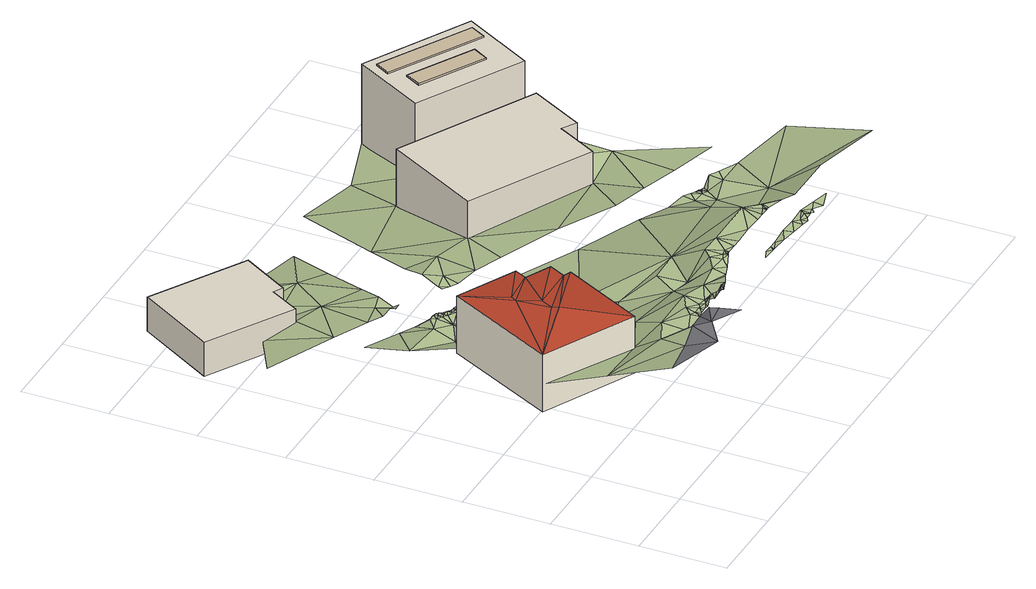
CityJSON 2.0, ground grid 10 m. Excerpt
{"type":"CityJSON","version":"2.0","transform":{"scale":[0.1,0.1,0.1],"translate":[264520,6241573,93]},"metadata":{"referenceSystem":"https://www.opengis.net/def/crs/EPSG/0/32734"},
"CityObjects":{
"building1":{"type":"Building","attributes":{"address":"Cloete Road Universtity Estate Cape Town","building":"house","building:levels":2,"building_height":6.9,"roof_height":108.9,"ground_height":99.2,"plus_code":"4FRW3F62+3W7"},"geometry":[{"type":"Solid","lod":"2","boundaries":[[[[0,1,2]],[[0,2,3]],[[4,2,5]],[[6,5,1]],[[1,5,2]],[[1,7,6]],[[7,8,6]],[[5,6,9]],[[9,6,8]],[[4,5,9]],[[4,9,10]],[[2,4,11]],[[11,4,10]],[[3,2,11]],[[3,11,12]],[[0,3,12]],[[13,14,1,0]],[[14,15,7,1]],[[15,16,8,7]],[[16,17,9,8]],[[17,18,10,9]],[[18,19,11,10]],[[19,20,12,11]],[[20,13,0,12]],[[20,19,18,17,16,15,14,13]]]],"semantics":{"surfaces":[{"type":"RoofSurface"},{"type":"WallSurface"},{"type":"GroundSurface"}],"values":[[0,0,0,0,0,0,0,0,0,0,0,0,0,0,0,0,1,1,1,1,1,1,1,1,2]]}}]},
"building2":{"type":"Building","attributes":{"address":"18 Cloete Road University Estate Cape Town","building":"house","building:levels":1,"building_height":4.1,"roof_height":98.3,"ground_height":93.3,"plus_code":"4FRW3F62+6W3"},"geometry":[{"type":"Solid","lod":"1","boundaries":[[[[21,22,23,24]],[[22,25,26,23]],[[25,27,28,26]],[[27,29,30,28]],[[29,31,32,30]],[[31,21,24,32]],[[24,23,26,28,30,32]],[[31,29,27,25,22,21]]]]}]},
"building3":{"type":"Building","attributes":{"address":"23 Fryde Road University Estate Cape Town","building":"house","building:levels":2,"building_height":6.9,"roof_height":104.2,"ground_height":95.5,"plus_code":"4FRW3F63+43J"},"geometry":[{"type":"Solid","lod":"1","boundaries":[[[[33,34,35,36]],[[34,37,38,35]],[[37,39,40,38]],[[39,41,42,40]],[[41,43,44,42]],[[43,33,36,44]],[[36,35,38,40,42,44]],[[43,41,39,37,34,33]]]]}]},
"building4":{"type":"Building","attributes":{"address":"21 Fryde Road University Estate Cape Town","building":"house","building:levels":3,"building_height":9.7,"roof_height":105.5,"ground_height":94.8,"plus_code":"4FRW3F63+53H"},"children":["building4-1","building4-2"],"geometry":[{"type":"Solid","lod":"1","boundaries":[[[[45,46,47,48]],[[46,49,50,47]],[[49,51,52,50]],[[51,45,48,52]],[[48,47,50,52]],[[51,49,46,45]]]]}]},
"building4-1":{"type":"BuildingInstallation","parents":["building4"],"geometry":[{"type":"Solid","lod":"1","boundaries":[[[[53,54,55,56]],[[54,57,58,55]],[[57,59,60,58]],[[59,53,56,60]],[[56,55,58,60]],[[59,57,54,53]]]]}]},
"building4-2":{"type":"BuildingInstallation","parents":["building4"],"geometry":[{"type":"Solid","lod":"1","boundaries":[[[[61,62,63,64]],[[62,65,66,63]],[[65,67,68,66]],[[67,61,64,68]],[[64,63,66,68]],[[67,65,62,61]]]]}]},
"terrain1":{"type":"TINRelief","geometry":[{"type":"CompositeSurface","lod":"1","boundaries":[[[69,70,71]],[[72,73,70]],[[69,74,70]],[[72,70,74]],[[69,75,74]],[[76,74,75]],[[74,77,72]],[[76,77,74]],[[75,78,76]],[[77,76,79]],[[76,78,79]],[[80,72,77]],[[78,81,79]],[[82,81,78]],[[79,83,77]],[[84,81,82]],[[83,79,81]],[[84,85,81]],[[86,87,88]],[[84,89,85]],[[90,72,80]],[[83,81,85]],[[91,85,89]],[[86,92,87]],[[93,77,83]],[[85,94,83]],[[85,91,95]],[[93,80,77]],[[91,96,95]],[[85,95,94]],[[95,96,97]],[[94,93,83]],[[98,95,97]],[[99,94,95]],[[100,101,88]],[[99,95,98]],[[102,88,87]],[[93,94,99]],[[103,104,105]],[[106,98,107]],[[99,98,106]],[[108,106,107]],[[109,110,108]],[[110,106,108]],[[109,111,110]],[[110,112,106]],[[109,113,111]],[[111,112,110]],[[88,102,100]],[[114,90,80]],[[113,112,111]],[[112,113,115]],[[116,87,92]],[[106,112,117]],[[106,118,99]],[[99,118,93]],[[112,115,117]],[[114,119,90]],[[117,118,106]],[[20,116,92]],[[120,80,93]],[[87,116,102]],[[121,20,122]],[[117,123,118]],[[124,119,114]],[[120,114,80]],[[118,120,93]],[[124,121,125]],[[102,126,100]],[[118,123,127]],[[103,105,128]],[[129,102,116]],[[126,102,130]],[[102,129,130]],[[114,131,124]],[[132,20,121]],[[116,20,132]],[[118,127,133]],[[130,134,126]],[[135,129,116]],[[118,133,120]],[[136,121,124]],[[129,137,130]],[[120,131,114]],[[135,116,138]],[[134,130,139]],[[139,130,137]],[[135,140,129]],[[137,129,140]],[[141,138,116]],[[140,135,142]],[[137,143,139]],[[140,144,137]],[[145,105,146]],[[132,141,116]],[[135,138,142]],[[137,147,143]],[[144,147,137]],[[131,136,124]],[[128,105,145]],[[140,142,148]],[[144,140,148]],[[127,149,133]],[[142,150,148]],[[142,138,151]],[[152,150,142]],[[151,152,142]],[[153,151,138]],[[138,141,153]],[[120,133,154]],[[155,151,153]],[[153,141,156]],[[153,157,155]],[[131,120,158]],[[159,133,149]],[[153,156,157]],[[132,160,141]],[[158,120,154]],[[157,156,161]],[[141,160,156]],[[146,162,163]],[[154,133,164]],[[159,164,133]],[[165,132,121]],[[166,161,156]],[[166,156,167]],[[167,156,160]],[[168,160,132]],[[169,159,149]],[[145,170,128]],[[171,167,160]],[[162,172,163]],[[173,164,159]],[[171,160,174]],[[163,145,146]],[[160,168,174]],[[175,176,177]],[[173,159,169]],[[178,154,164]],[[174,179,171]],[[132,180,168]],[[181,179,174]],[[168,182,174]],[[172,183,184]],[[174,182,181]],[[178,164,173]],[[185,173,169]],[[186,121,136]],[[169,187,185]],[[184,163,172]],[[182,168,188]],[[189,185,187]],[[136,131,190]],[[185,191,173]],[[185,189,192]],[[193,194,170]],[[195,175,177]],[[190,131,158]],[[191,178,173]],[[185,192,191]],[[145,193,170]],[[180,188,168]],[[195,177,196]],[[197,191,192]],[[132,165,180]],[[158,154,190]],[[154,178,190]],[[197,198,191]],[[196,199,195]],[[121,186,165]],[[184,200,163]],[[145,163,200]],[[201,178,191]],[[202,199,196]],[[191,198,201]],[[190,178,201]],[[198,203,201]],[[202,204,199]],[[200,205,145]],[[145,206,193]],[[204,202,207]],[[206,208,193]],[[203,209,201]],[[206,145,205]],[[136,190,210]],[[211,212,213]],[[207,214,204]],[[208,206,215]],[[210,186,136]],[[214,207,216]],[[217,211,213]],[[190,201,218]],[[219,217,213]],[[220,215,206]],[[211,217,221]],[[209,218,201]],[[222,214,216]],[[223,222,216]],[[219,224,217]],[[223,225,222]],[[222,226,214]],[[227,222,225]],[[228,206,205]],[[229,227,225]],[[227,226,222]],[[218,209,230]],[[231,227,229]],[[231,226,227]],[[232,221,217]],[[224,232,217]],[[233,234,231]],[[226,231,234]],[[230,235,218]],[[236,221,232]],[[237,226,234]],[[218,238,190]],[[220,206,239]],[[240,237,234]],[[241,242,235]],[[242,218,235]],[[241,243,244]],[[241,244,242]],[[245,246,224]],[[244,243,247]],[[248,210,190]],[[249,244,247]],[[228,239,206]],[[250,218,242]],[[250,242,244]],[[232,224,246]],[[244,249,250]],[[237,240,251]],[[252,236,232]],[[250,249,253]],[[248,190,238]],[[250,254,218]],[[255,246,245]],[[252,232,246]],[[254,250,253]],[[218,254,238]],[[253,256,254]],[[238,257,248]],[[254,256,258]],[[238,254,259]],[[246,33,252]],[[256,260,258]],[[257,238,261]],[[259,261,238]],[[255,262,246]],[[259,254,258]],[[263,257,261]],[[33,264,252]],[[262,255,265]],[[261,259,266]],[[267,263,261]],[[267,261,266]],[[259,258,268]],[[266,259,269]],[[270,258,260]],[[266,271,267]],[[259,268,269]],[[266,272,271]],[[272,266,273]],[[269,273,266]],[[271,272,274]],[[275,272,273]],[[274,272,275]],[[276,274,275]],[[273,269,277]],[[273,277,275]],[[278,276,275]],[[275,277,278]],[[277,269,279]],[[277,279,278]],[[268,280,269]],[[279,269,280]],[[281,268,258]],[[282,262,265]],[[268,283,280]],[[281,283,268]],[[33,284,264]],[[285,258,270]],[[258,285,281]],[[286,282,287]],[[262,282,286]],[[33,288,284]],[[289,288,33]],[[287,290,286]],[[286,291,262]],[[292,293,291]],[[292,291,286]],[[288,289,294]],[[288,46,284]],[[295,294,289]],[[296,294,295]]]}]},
"road1":{"type":"Road","attributes":{"highway":"tertiary","name":"Upper Roodebloem Road","surface":"asphalt","lanes":2,"width":8.6},"geometry":[{"type":"MultiSurface","lod":"1","boundaries":[[[297,69,71]],[[297,75,69]],[[298,75,297]],[[298,78,75]],[[299,298,300]],[[301,298,299]],[[78,298,301]]]}]}
},
"vertices":[
[73,287,131],[8,159,131],[80,223,139],[83,229,139],[86,196,142],[79,182,142],[80,174,144],[115,105,131],[164,200,131],[155,204,131],[165,223,131],[135,238,131],[142,252,131],[73,287,62],[8,159,62],[115,105,62],[164,200,62],[155,204,62],[165,223,62],[135,238,62],[142,252,62],
[105,484,3],[125,519,3],[125,519,44],[105,484,44],[136,513,3],[136,513,44],[169,568,3],[169,568,44],[61,632,3],[61,632,44],[7,542,3],[7,542,44],
[355,487,25],[295,378,25],[295,378,94],[355,487,94],[436,302,25],[436,302,94],[462,350,25],[462,350,94],[479,340,25],[479,340,94],[513,402,25],[513,402,94],
[580,507,18],[458,574,18],[458,574,115],[580,507,115],[412,492,18],[412,492,115],[534,425,18],[534,425,115],
[460,558,116],[450,541,116],[450,541,118],[460,558,118],[555,481,116],[555,481,118],[565,499,116],[565,499,118],
[454,521,116],[444,503,116],[444,503,118],[454,521,118],[518,461,116],[518,461,118],[528,479,116],[528,479,118],
[88,35,129],[47,104,98],[45,29,129],[115,105,93],[8,159,96],[107,71,117],[119,41,134],[133,53,117],[136,84,117],[150,47,126],[150,58,126],[154,122,97],[155,55,126],[154,48,126],[160,68,126],[158,49,126],[165,55,126],[73,287,67],[107,304,51],[69,338,53],[163,49,126],[146,164,77],[167,49,126],[106,270,67],[180,79,126],[171,58,126],[175,53,126],[171,48,126],[175,47,138],[179,46,138],[181,56,126],[109,369,43],[71,390,42],[120,335,51],[70,505,20],[12,473,28],[85,432,35],[188,48,126],[183,44,138],[187,42,138],[190,39,138],[189,41,138],[191,40,138],[193,43,141],[193,40,141],[177,159,77],[195,40,141],[136,320,51],[200,42,141],[200,66,131],[155,182,77],[214,107,104],[165,223,72],[135,238,77],[209,46,141],[164,200,72],[155,204,72],[127,359,43],[227,54,131],[105,484,29],[139,340,51],[136,346,51],[207,166,79],[166,305,51],[232,71,131],[137,354,43],[145,337,51],[206,210,70],[143,346,51],[150,333,51],[142,351,43],[145,341,51],[159,327,51],[150,337,51],[146,348,43],[148,345,51],[143,473,28],[123,411,37],[147,347,43],[150,343,51],[241,59,131],[151,341,51],[156,337,51],[153,339,51],[157,331,51],[235,101,104],[158,336,51],[163,329,51],[160,334,51],[233,135,104],[246,66,136],[169,325,51],[163,333,51],[140,402,37],[154,417,35],[244,80,136],[206,313,51],[165,333,51],[168,332,51],[176,323,51],[255,64,136],[115,502,22],[171,332,51],[149,397,43],[254,70,136],[174,330,51],[266,26,144],[256,22,144],[272,21,144],[255,90,136],[173,332,51],[190,323,51],[174,332,51],[178,330,51],[158,392,43],[161,397,35],[257,68,136],[239,294,59],[257,65,136],[182,328,51],[259,66,136],[267,134,108],[261,71,136],[260,66,136],[136,513,22],[125,519,22],[276,26,144],[274,21,144],[262,66,136],[273,66,136],[286,26,144],[175,423,35],[279,89,136],[291,18,146],[284,66,136],[307,26,146],[190,449,28],[184,519,21],[309,15,146],[146,530,21],[306,66,137],[303,256,64],[208,370,42],[206,365,42],[214,360,42],[327,25,146],[156,547,21],[326,13,146],[229,375,42],[344,90,136],[223,355,42],[169,568,12],[223,396,42],[333,19,146],[334,11,146],[240,344,51],[339,14,146],[347,25,148],[343,19,148],[219,501,17],[345,13,148],[328,65,137],[347,14,148],[256,394,45],[349,11,148],[354,15,148],[339,65,137],[238,422,33],[367,20,148],[371,138,108],[248,553,7],[365,8,148],[350,65,136],[351,70,136],[352,65,136],[353,68,136],[268,328,55],[295,378,50],[354,65,136],[367,218,73],[355,65,136],[358,74,136],[387,15,148],[267,474,23],[375,59,136],[394,99,101],[329,292,64],[395,54,132],[399,199,75],[439,104,101],[423,155,82],[434,43,148],[412,175,82],[436,302,56],[415,190,82],[325,578,5],[391,255,67],[427,174,82],[423,185,82],[442,157,95],[434,171,82],[514,22,150],[427,182,82],[431,178,82],[432,177,82],[431,180,82],[432,179,82],[432,180,82],[434,177,82],[433,179,82],[438,177,82],[444,174,95],[478,157,95],[422,237,75],[455,168,95],[394,556,9],[533,128,116],[477,299,72],[453,218,84],[412,492,27],[434,445,34],[497,196,93],[452,332,72],[479,340,72],[462,350,61],[473,458,36],[477,421,45],[534,425,48],
[103,5,134],[135,27,134],[156,28,138],[162,6,138],[153,38,138]
]}
